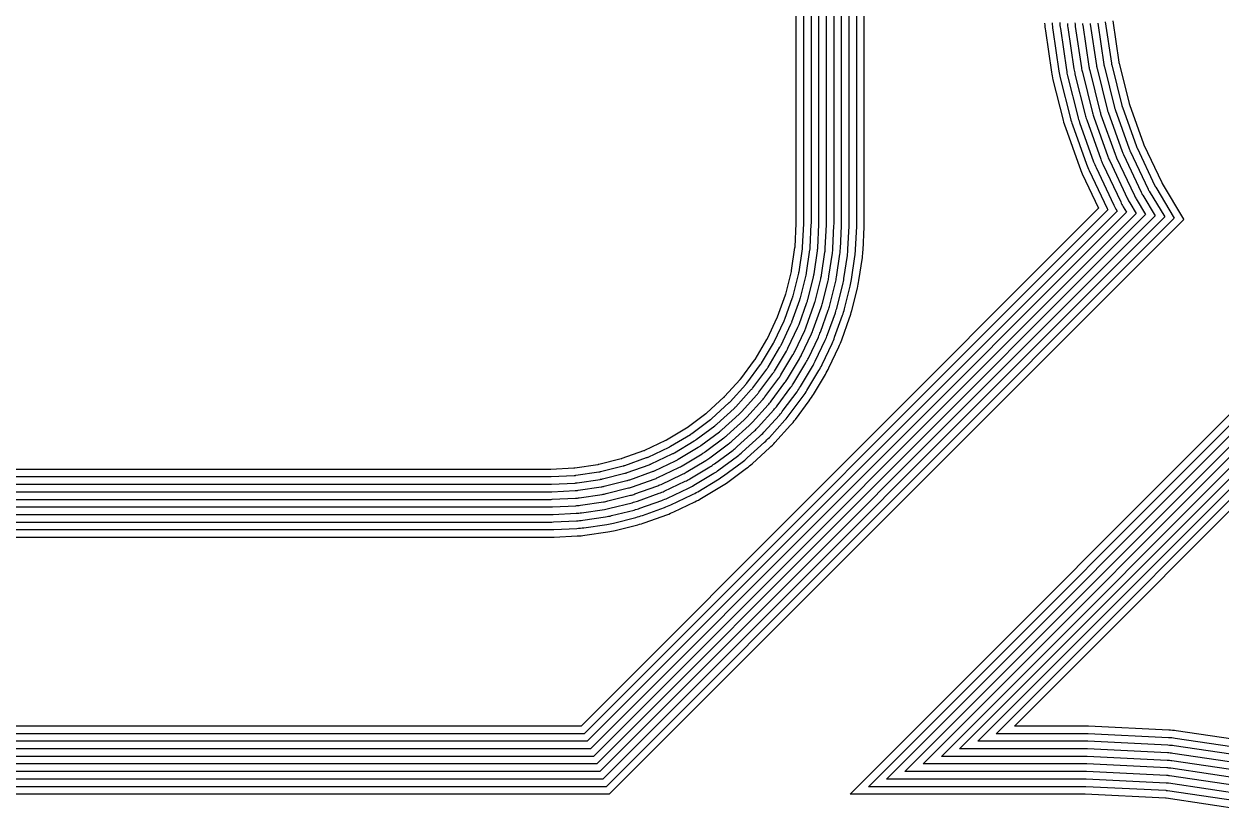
# Model space of a CAD drawing. Header units: metres. Extents: x 1.4 to 44.2, y 0.1 to 33.9.
# Drawn here: x 33.48 to 39.81, y 25.63 to 29.78 of the extents above; entities that cross this region are included whole.
import ezdxf

# ---------------------------------------------------------------- set-up
doc = ezdxf.new("R2010")
doc.units = ezdxf.units.M

msp = doc.modelspace()

# ---------------------------------------------------------------- linework, layer by layer
for points in [[(32.263, 27.429), (36.263, 27.429), (36.2642, 27.429), (36.2655, 27.4291), (36.388, 27.4351), (36.3892, 27.4352), (36.3904, 27.4353), (36.3917, 27.4354), (36.3929, 27.4356), (36.5142, 27.4536), (36.5154, 27.4538), (36.5166, 27.454), (36.5178, 27.4542), (36.519, 27.4545), (36.638, 27.4843), (36.6392, 27.4846), (36.6404, 27.485), (36.6416, 27.4854), (36.6427, 27.4858), (36.7582, 27.5271), (36.7594, 27.5275), (36.7605, 27.528), (36.7616, 27.5285), (36.7627, 27.529), (36.8736, 27.5814), (36.8747, 27.5819), (36.8758, 27.5825), (36.8769, 27.5831), (36.878, 27.5837), (36.9832, 27.6468), (36.9842, 27.6474), (36.9853, 27.6481), (36.9863, 27.6488), (36.9873, 27.6495), (37.0858, 27.7226), (37.0868, 27.7233), (37.0877, 27.7241), (37.0887, 27.7249), (37.0896, 27.7257), (37.1805, 27.8081), (37.1814, 27.8089), (37.1823, 27.8098), (37.1831, 27.8107), (37.1839, 27.8116), (37.2663, 27.9024), (37.2671, 27.9034), (37.2679, 27.9043), (37.2687, 27.9053), (37.2694, 27.9062), (37.3425, 28.0048), (37.3432, 28.0058), (37.3439, 28.0068), (37.3446, 28.0078), (37.3452, 28.0088), (37.4083, 28.1141), (37.4089, 28.1151), (37.4095, 28.1162), (37.4101, 28.1173), (37.4106, 28.1184), (37.4631, 28.2293), (37.4636, 28.2304), (37.4641, 28.2315), (37.4645, 28.2327), (37.4649, 28.2338), (37.5063, 28.3493), (37.5067, 28.3505), (37.507, 28.3516), (37.5074, 28.3528), (37.5077, 28.354), (37.5375, 28.473), (37.5378, 28.4742), (37.538, 28.4754), (37.5383, 28.4766), (37.5385, 28.4778), (37.5565, 28.5992), (37.5566, 28.6004), (37.5568, 28.6016), (37.5569, 28.6028), (37.5569, 28.604), (37.563, 28.7266), (37.563, 28.7278), (37.563, 28.729), (37.563, 31.229)], [(32.263, 27.389), (36.263, 27.389), (36.2652, 27.389), (36.2674, 27.3891), (36.3899, 27.3951), (36.3922, 27.3953), (36.3944, 27.3955), (36.3966, 27.3957), (36.3987, 27.396), (36.5201, 27.414), (36.5223, 27.4144), (36.5244, 27.4148), (36.5266, 27.4152), (36.5287, 27.4157), (36.6477, 27.4455), (36.6499, 27.4461), (36.652, 27.4467), (36.6541, 27.4474), (36.6562, 27.4481), (36.7717, 27.4894), (36.7738, 27.4902), (36.7758, 27.491), (36.7778, 27.4919), (36.7798, 27.4928), (36.8907, 27.5453), (36.8927, 27.5462), (36.8947, 27.5472), (36.8966, 27.5483), (36.8985, 27.5494), (37.0037, 27.6125), (37.0056, 27.6136), (37.0075, 27.6148), (37.0093, 27.6161), (37.0111, 27.6174), (37.1096, 27.6905), (37.1114, 27.6918), (37.1131, 27.6932), (37.1148, 27.6946), (37.1164, 27.6961), (37.2073, 27.7784), (37.209, 27.7799), (37.2105, 27.7815), (37.2121, 27.7831), (37.2136, 27.7847), (37.296, 27.8756), (37.2974, 27.8772), (37.2988, 27.8789), (37.3002, 27.8807), (37.3016, 27.8824), (37.3746, 27.9809), (37.3759, 27.9827), (37.3772, 27.9845), (37.3784, 27.9864), (37.3795, 27.9883), (37.4426, 28.0935), (37.4437, 28.0954), (37.4448, 28.0973), (37.4458, 28.0993), (37.4468, 28.1013), (37.4992, 28.2122), (37.5001, 28.2142), (37.501, 28.2162), (37.5018, 28.2183), (37.5026, 28.2203), (37.5439, 28.3358), (37.5446, 28.3379), (37.5453, 28.34), (37.5459, 28.3422), (37.5465, 28.3443), (37.5763, 28.4633), (37.5768, 28.4654), (37.5773, 28.4676), (37.5777, 28.4698), (37.578, 28.4719), (37.596, 28.5933), (37.5963, 28.5955), (37.5966, 28.5977), (37.5967, 28.5999), (37.5969, 28.6021), (37.6029, 28.7246), (37.603, 28.7268), (37.603, 28.729), (37.603, 31.229)], [(32.263, 27.349), (36.263, 27.349), (36.2662, 27.3491), (36.2694, 27.3492), (36.3919, 27.3552), (36.3951, 27.3554), (36.3983, 27.3557), (36.4014, 27.356), (36.4046, 27.3564), (36.526, 27.3744), (36.5291, 27.3749), (36.5322, 27.3755), (36.5354, 27.3762), (36.5385, 27.3769), (36.6575, 27.4067), (36.6605, 27.4075), (36.6636, 27.4084), (36.6666, 27.4094), (36.6697, 27.4104), (36.7852, 27.4518), (36.7882, 27.4529), (36.7911, 27.4541), (36.794, 27.4553), (36.7969, 27.4566), (36.9078, 27.5091), (36.9107, 27.5105), (36.9135, 27.512), (36.9163, 27.5135), (36.9191, 27.5151), (37.0243, 27.5782), (37.027, 27.5798), (37.0297, 27.5816), (37.0323, 27.5834), (37.0349, 27.5853), (37.1334, 27.6583), (37.136, 27.6603), (37.1385, 27.6623), (37.1409, 27.6643), (37.1433, 27.6664), (37.2342, 27.7488), (37.2365, 27.751), (37.2388, 27.7532), (37.241, 27.7555), (37.2432, 27.7578), (37.3256, 27.8487), (37.3277, 27.8511), (37.3298, 27.8535), (37.3318, 27.856), (37.3337, 27.8586), (37.4068, 27.9571), (37.4086, 27.9597), (37.4104, 27.9623), (37.4122, 27.965), (37.4139, 27.9677), (37.4769, 28.0729), (37.4785, 28.0757), (37.4801, 28.0785), (37.4815, 28.0813), (37.4829, 28.0842), (37.5354, 28.1951), (37.5367, 28.198), (37.538, 28.2009), (37.5392, 28.2039), (37.5403, 28.2069), (37.5816, 28.3224), (37.5826, 28.3254), (37.5836, 28.3284), (37.5845, 28.3315), (37.5853, 28.3346), (37.6151, 28.4536), (37.6158, 28.4567), (37.6165, 28.4598), (37.6171, 28.4629), (37.6176, 28.4661), (37.6356, 28.5874), (37.636, 28.5906), (37.6364, 28.5937), (37.6366, 28.5969), (37.6368, 28.6001), (37.6429, 28.7226), (37.643, 28.7258), (37.643, 28.729), (37.643, 31.229)], [(32.263, 27.309), (36.263, 27.309), (36.2672, 27.3091), (36.2714, 27.3092), (36.3939, 27.3152), (36.398, 27.3155), (36.4022, 27.3159), (36.4063, 27.3163), (36.4105, 27.3169), (36.5318, 27.3349), (36.5359, 27.3355), (36.54, 27.3363), (36.5441, 27.3372), (36.5482, 27.3381), (36.6672, 27.3679), (36.6712, 27.369), (36.6752, 27.3702), (36.6792, 27.3714), (36.6831, 27.3728), (36.7986, 27.4141), (36.8025, 27.4156), (36.8064, 27.4171), (36.8103, 27.4187), (36.8141, 27.4205), (36.9249, 27.4729), (36.9287, 27.4748), (36.9324, 27.4767), (36.9361, 27.4787), (36.9397, 27.4808), (37.0449, 27.5439), (37.0484, 27.5461), (37.0519, 27.5483), (37.0554, 27.5507), (37.0587, 27.5531), (37.1573, 27.6262), (37.1606, 27.6287), (37.1639, 27.6313), (37.167, 27.634), (37.1702, 27.6368), (37.2611, 27.7192), (37.2641, 27.722), (37.2671, 27.7249), (37.27, 27.7279), (37.2729, 27.731), (37.3552, 27.8219), (37.358, 27.825), (37.3607, 27.8282), (37.3633, 27.8314), (37.3658, 27.8348), (37.4389, 27.9333), (37.4413, 27.9367), (37.4437, 27.9401), (37.446, 27.9436), (37.4482, 27.9472), (37.5112, 28.0524), (37.5133, 28.056), (37.5153, 28.0596), (37.5173, 28.0633), (37.5191, 28.0671), (37.5715, 28.178), (37.5733, 28.1818), (37.5749, 28.1856), (37.5765, 28.1895), (37.5779, 28.1934), (37.6193, 28.3089), (37.6206, 28.3128), (37.6219, 28.3168), (37.623, 28.3208), (37.6241, 28.3248), (37.6539, 28.4438), (37.6549, 28.4479), (37.6557, 28.452), (37.6565, 28.4561), (37.6572, 28.4602), (37.6752, 28.5815), (37.6757, 28.5857), (37.6762, 28.5898), (37.6765, 28.594), (37.6768, 28.5981), (37.6828, 28.7207), (37.683, 28.7248), (37.683, 28.729), (37.683, 31.229)], [(32.263, 27.269), (36.263, 27.269), (36.2682, 27.2691), (36.2733, 27.2693), (36.3958, 27.2753), (36.401, 27.2756), (36.4061, 27.276), (36.4112, 27.2766), (36.4163, 27.2773), (36.5377, 27.2953), (36.5428, 27.2961), (36.5478, 27.2971), (36.5529, 27.2981), (36.5579, 27.2993), (36.6769, 27.3291), (36.6819, 27.3304), (36.6868, 27.3319), (36.6917, 27.3334), (36.6966, 27.3351), (36.8121, 27.3764), (36.8169, 27.3782), (36.8217, 27.3801), (36.8265, 27.3822), (36.8312, 27.3843), (36.942, 27.4368), (36.9467, 27.439), (36.9513, 27.4414), (36.9558, 27.4439), (36.9602, 27.4465), (37.0654, 27.5096), (37.0698, 27.5123), (37.0741, 27.5151), (37.0784, 27.518), (37.0826, 27.521), (37.1811, 27.5941), (37.1852, 27.5972), (37.1892, 27.6004), (37.1932, 27.6037), (37.197, 27.6071), (37.2879, 27.6895), (37.2917, 27.693), (37.2954, 27.6966), (37.299, 27.7003), (37.3025, 27.7041), (37.3849, 27.795), (37.3883, 27.7989), (37.3916, 27.8028), (37.3948, 27.8068), (37.3979, 27.8109), (37.471, 27.9095), (37.474, 27.9136), (37.477, 27.9179), (37.4798, 27.9222), (37.4825, 27.9266), (37.5455, 28.0318), (37.5481, 28.0363), (37.5506, 28.0408), (37.553, 28.0453), (37.5553, 28.05), (37.6077, 28.1609), (37.6098, 28.1656), (37.6119, 28.1703), (37.6138, 28.1751), (37.6156, 28.1799), (37.6569, 28.2954), (37.6586, 28.3003), (37.6601, 28.3052), (37.6616, 28.3101), (37.6629, 28.3151), (37.6927, 28.4341), (37.6939, 28.4391), (37.695, 28.4442), (37.6959, 28.4492), (37.6967, 28.4543), (37.7147, 28.5757), (37.7154, 28.5808), (37.716, 28.5859), (37.7164, 28.591), (37.7167, 28.5962), (37.7228, 28.7187), (37.7229, 28.7239), (37.723, 28.729), (37.723, 31.229)], [(32.263, 27.229), (36.263, 27.229), (36.2691, 27.2291), (36.2753, 27.2293), (36.3978, 27.2353), (36.4039, 27.2357), (36.41, 27.2362), (36.4161, 27.2369), (36.4222, 27.2377), (36.5436, 27.2557), (36.5496, 27.2567), (36.5556, 27.2578), (36.5617, 27.2591), (36.5676, 27.2605), (36.6866, 27.2903), (36.6925, 27.2919), (36.6984, 27.2936), (36.7043, 27.2955), (36.7101, 27.2975), (36.8256, 27.3388), (36.8313, 27.3409), (36.837, 27.3432), (36.8427, 27.3456), (36.8483, 27.3482), (36.9591, 27.4006), (36.9647, 27.4033), (36.9701, 27.4061), (36.9755, 27.4091), (36.9808, 27.4122), (37.086, 27.4752), (37.0912, 27.4785), (37.0964, 27.4818), (37.1014, 27.4853), (37.1064, 27.4889), (37.2049, 27.5619), (37.2098, 27.5657), (37.2146, 27.5695), (37.2193, 27.5734), (37.2239, 27.5775), (37.3148, 27.6599), (37.3193, 27.6641), (37.3237, 27.6684), (37.328, 27.6727), (37.3321, 27.6772), (37.4145, 27.7681), (37.4186, 27.7727), (37.4225, 27.7774), (37.4264, 27.7822), (37.4301, 27.7871), (37.5032, 27.8856), (37.5067, 27.8906), (37.5102, 27.8957), (37.5136, 27.9008), (37.5168, 27.906), (37.5798, 28.0112), (37.5829, 28.0165), (37.5859, 28.0219), (37.5887, 28.0274), (37.5914, 28.0329), (37.6439, 28.1438), (37.6464, 28.1493), (37.6488, 28.155), (37.6511, 28.1607), (37.6532, 28.1664), (37.6946, 28.2819), (37.6966, 28.2877), (37.6984, 28.2936), (37.7001, 28.2995), (37.7017, 28.3054), (37.7315, 28.4244), (37.7329, 28.4304), (37.7342, 28.4364), (37.7353, 28.4424), (37.7363, 28.4485), (37.7543, 28.5698), (37.7551, 28.5759), (37.7558, 28.582), (37.7563, 28.5881), (37.7567, 28.5942), (37.7627, 28.7167), (37.7629, 28.7229), (37.763, 28.729), (37.763, 31.229)], [(32.263, 27.189), (36.263, 27.189), (36.2701, 27.1891), (36.2772, 27.1894), (36.3998, 27.1954), (36.4069, 27.1958), (36.414, 27.1964), (36.421, 27.1972), (36.4281, 27.1982), (36.5494, 27.2162), (36.5565, 27.2173), (36.5635, 27.2186), (36.5704, 27.2201), (36.5773, 27.2217), (36.6963, 27.2515), (36.7032, 27.2533), (36.7101, 27.2553), (36.7168, 27.2575), (36.7236, 27.2598), (36.8391, 27.3011), (36.8457, 27.3036), (36.8523, 27.3062), (36.8589, 27.309), (36.8654, 27.312), (36.9762, 27.3645), (36.9826, 27.3676), (36.989, 27.3709), (36.9952, 27.3743), (37.0013, 27.3779), (37.1066, 27.4409), (37.1126, 27.4447), (37.1186, 27.4485), (37.1245, 27.4526), (37.1302, 27.4567), (37.2288, 27.5298), (37.2344, 27.5341), (37.24, 27.5386), (37.2454, 27.5432), (37.2508, 27.5479), (37.3416, 27.6303), (37.3469, 27.6351), (37.352, 27.6401), (37.3569, 27.6452), (37.3618, 27.6504), (37.4442, 27.7413), (37.4489, 27.7466), (37.4534, 27.752), (37.4579, 27.7576), (37.4622, 27.7633), (37.5353, 27.8618), (37.5394, 27.8676), (37.5435, 27.8734), (37.5474, 27.8794), (37.5511, 27.8855), (37.6142, 27.9907), (37.6177, 27.9968), (37.6212, 28.0031), (37.6244, 28.0094), (37.6276, 28.0158), (37.68, 28.1267), (37.683, 28.1331), (37.6858, 28.1397), (37.6884, 28.1463), (37.6909, 28.153), (37.7322, 28.2685), (37.7346, 28.2752), (37.7367, 28.282), (37.7387, 28.2888), (37.7405, 28.2957), (37.7703, 28.4147), (37.7719, 28.4216), (37.7734, 28.4286), (37.7747, 28.4356), (37.7759, 28.4426), (37.7939, 28.5639), (37.7948, 28.571), (37.7956, 28.5781), (37.7962, 28.5852), (37.7966, 28.5923), (37.8027, 28.7148), (37.8029, 28.7219), (37.803, 28.729), (37.803, 31.229)], [(32.263, 27.149), (36.263, 27.149), (36.2711, 27.1491), (36.2792, 27.1494), (36.4017, 27.1554), (36.4098, 27.1559), (36.4179, 27.1566), (36.4259, 27.1575), (36.434, 27.1586), (36.5553, 27.1766), (36.5633, 27.1779), (36.5713, 27.1794), (36.5792, 27.181), (36.5871, 27.1829), (36.7061, 27.2127), (36.7139, 27.2148), (36.7217, 27.217), (36.7294, 27.2195), (36.737, 27.2221), (36.8525, 27.2635), (36.8601, 27.2663), (36.8677, 27.2693), (36.8751, 27.2725), (36.8825, 27.2758), (36.9934, 27.3283), (37.0006, 27.3318), (37.0078, 27.3356), (37.0149, 27.3395), (37.0219, 27.3436), (37.1271, 27.4066), (37.134, 27.4109), (37.1408, 27.4153), (37.1475, 27.4199), (37.1541, 27.4246), (37.2526, 27.4977), (37.259, 27.5026), (37.2654, 27.5077), (37.2716, 27.5129), (37.2776, 27.5182), (37.3685, 27.6006), (37.3744, 27.6061), (37.3802, 27.6118), (37.3859, 27.6176), (37.3914, 27.6235), (37.4738, 27.7144), (37.4792, 27.7205), (37.4844, 27.7267), (37.4894, 27.733), (37.4943, 27.7394), (37.5674, 27.838), (37.5722, 27.8445), (37.5767, 27.8512), (37.5812, 27.858), (37.5854, 27.8649), (37.6485, 27.9701), (37.6525, 27.9771), (37.6564, 27.9842), (37.6602, 27.9914), (37.6637, 27.9987), (37.7162, 28.1096), (37.7196, 28.1169), (37.7227, 28.1244), (37.7257, 28.1319), (37.7286, 28.1395), (37.7699, 28.255), (37.7725, 28.2626), (37.775, 28.2704), (37.7772, 28.2781), (37.7793, 28.286), (37.8091, 28.405), (37.811, 28.4128), (37.8127, 28.4208), (37.8141, 28.4287), (37.8154, 28.4367), (37.8334, 28.5581), (37.8345, 28.5661), (37.8354, 28.5741), (37.8361, 28.5822), (37.8366, 28.5903), (37.8426, 28.7128), (37.8429, 28.7209), (37.843, 28.729), (37.843, 31.229)], [(32.263, 27.109), (36.263, 27.109), (36.2721, 27.1091), (36.2812, 27.1095), (36.4037, 27.1155), (36.4128, 27.116), (36.4218, 27.1168), (36.4308, 27.1178), (36.4398, 27.119), (36.5612, 27.137), (36.5701, 27.1385), (36.5791, 27.1401), (36.5879, 27.142), (36.5968, 27.1441), (36.7158, 27.1739), (36.7246, 27.1762), (36.7333, 27.1788), (36.7419, 27.1815), (36.7505, 27.1845), (36.866, 27.2258), (36.8745, 27.229), (36.883, 27.2323), (36.8913, 27.2359), (36.8996, 27.2397), (37.0105, 27.2921), (37.0186, 27.2961), (37.0267, 27.3003), (37.0346, 27.3047), (37.0425, 27.3093), (37.1477, 27.3723), (37.1554, 27.3771), (37.163, 27.382), (37.1705, 27.3872), (37.1779, 27.3925), (37.2764, 27.4656), (37.2836, 27.4711), (37.2907, 27.4767), (37.2977, 27.4826), (37.3045, 27.4886), (37.3954, 27.571), (37.402, 27.5772), (37.4085, 27.5835), (37.4149, 27.59), (37.421, 27.5967), (37.5034, 27.6875), (37.5094, 27.6943), (37.5153, 27.7013), (37.521, 27.7084), (37.5265, 27.7156), (37.5995, 27.8141), (37.6049, 27.8215), (37.61, 27.829), (37.6149, 27.8366), (37.6197, 27.8443), (37.6828, 27.9495), (37.6873, 27.9574), (37.6917, 27.9653), (37.6959, 27.9734), (37.6999, 27.9816), (37.7523, 28.0925), (37.7561, 28.1007), (37.7597, 28.1091), (37.7631, 28.1175), (37.7662, 28.126), (37.8076, 28.2415), (37.8105, 28.2501), (37.8133, 28.2588), (37.8158, 28.2675), (37.8181, 28.2763), (37.8479, 28.3952), (37.85, 28.4041), (37.8519, 28.413), (37.8535, 28.4219), (37.855, 28.4309), (37.873, 28.5522), (37.8742, 28.5612), (37.8752, 28.5702), (37.876, 28.5793), (37.8765, 28.5883), (37.8826, 28.7109), (37.8829, 28.7199), (37.883, 28.729), (37.883, 31.229)], [(32.263, 27.069), (36.263, 27.069), (36.2731, 27.0691), (36.2831, 27.0695), (36.4057, 27.0755), (36.4157, 27.0761), (36.4257, 27.077), (36.4357, 27.0781), (36.4457, 27.0795), (36.567, 27.0975), (36.577, 27.0991), (36.5869, 27.1009), (36.5967, 27.103), (36.6065, 27.1053), (36.7255, 27.1351), (36.7352, 27.1377), (36.7449, 27.1405), (36.7545, 27.1435), (36.764, 27.1468), (36.8795, 27.1881), (36.8889, 27.1916), (36.8983, 27.1954), (36.9075, 27.1993), (36.9167, 27.2035), (37.0276, 27.256), (37.0366, 27.2604), (37.0455, 27.265), (37.0543, 27.2699), (37.063, 27.2749), (37.1683, 27.338), (37.1768, 27.3433), (37.1853, 27.3488), (37.1936, 27.3545), (37.2017, 27.3604), (37.3002, 27.4334), (37.3082, 27.4395), (37.3161, 27.4458), (37.3238, 27.4523), (37.3313, 27.459), (37.4222, 27.5413), (37.4296, 27.5482), (37.4368, 27.5552), (37.4438, 27.5624), (37.4507, 27.5698), (37.5331, 27.6607), (37.5397, 27.6682), (37.5462, 27.6759), (37.5525, 27.6838), (37.5586, 27.6918), (37.6317, 27.7903), (37.6376, 27.7985), (37.6433, 27.8068), (37.6487, 27.8152), (37.654, 27.8238), (37.7171, 27.929), (37.7221, 27.9377), (37.727, 27.9465), (37.7316, 27.9554), (37.736, 27.9645), (37.7885, 28.0754), (37.7927, 28.0845), (37.7967, 28.0938), (37.8004, 28.1031), (37.8039, 28.1125), (37.8452, 28.228), (37.8485, 28.2375), (37.8515, 28.2471), (37.8543, 28.2568), (37.8569, 28.2665), (37.8867, 28.3855), (37.889, 28.3953), (37.8911, 28.4052), (37.893, 28.4151), (37.8946, 28.425), (37.9126, 28.5463), (37.9139, 28.5563), (37.915, 28.5663), (37.9159, 28.5763), (37.9165, 28.5864), (37.9225, 28.7089), (37.9229, 28.719), (37.923, 28.729), (37.923, 31.229)], [(39.2364, 29.7971), (39.2688, 29.5787), (39.269, 29.5775), (39.2692, 29.5763), (39.2695, 29.5751), (39.2697, 29.5739), (39.3234, 29.3597), (39.3237, 29.3585), (39.324, 29.3574), (39.3244, 29.3562), (39.3248, 29.355), (39.3992, 29.1471), (39.3996, 29.146), (39.4001, 29.1448), (39.4006, 29.1437), (39.4011, 29.1426), (39.4955, 28.943), (39.496, 28.9419), (39.4966, 28.9408), (39.4972, 28.9397), (39.4978, 28.9387), (39.6113, 28.7493), (39.6118, 28.7485), (36.5743, 25.711), (29.183, 25.711)], [(39.1968, 29.7913), (39.2292, 29.5729), (39.2296, 29.5707), (39.23, 29.5685), (39.2304, 29.5663), (39.2309, 29.5642), (39.2846, 29.35), (39.2852, 29.3479), (39.2858, 29.3457), (39.2864, 29.3436), (39.2872, 29.3416), (39.3615, 29.1337), (39.3623, 29.1316), (39.3631, 29.1295), (39.364, 29.1275), (39.3649, 29.1255), (39.4593, 28.9259), (39.4603, 28.9239), (39.4613, 28.9219), (39.4624, 28.92), (39.4635, 28.9181), (39.5614, 28.7547), (36.5578, 25.751), (29.183, 25.751)], [(38.9562, 29.7883), (38.9567, 29.7802), (38.9574, 29.7721), (38.9583, 29.7641), (38.9594, 29.7561), (38.9918, 29.5376), (38.9931, 29.5296), (38.9946, 29.5217), (38.9963, 29.5138), (38.9981, 29.5059), (39.0518, 29.2917), (39.0539, 29.2839), (39.0561, 29.2761), (39.0586, 29.2684), (39.0612, 29.2607), (39.1356, 29.0528), (39.1384, 29.0452), (39.1414, 29.0377), (39.1446, 29.0302), (39.148, 29.0229), (39.2424, 28.8233), (39.2459, 28.816), (39.2497, 28.8088), (39.2536, 28.8017), (39.2576, 28.7947), (39.2593, 28.792), (36.4584, 25.991), (29.183, 25.991)], [(38.9163, 29.7863), (38.9168, 29.7773), (38.9176, 29.7682), (38.9186, 29.7592), (38.9199, 29.7502), (38.9523, 29.5318), (38.9537, 29.5228), (38.9554, 29.5139), (38.9572, 29.505), (38.9593, 29.4962), (39.013, 29.282), (39.0153, 29.2732), (39.0178, 29.2645), (39.0206, 29.2558), (39.0235, 29.2472), (39.0979, 29.0393), (39.1011, 29.0308), (39.1044, 29.0224), (39.108, 29.014), (39.1118, 29.0058), (39.2062, 28.8062), (39.2097, 28.799), (36.4418, 26.031), (29.183, 26.031)], [(39.0365, 29.7861), (39.0371, 29.78), (39.0377, 29.7739), (39.0386, 29.7678), (39.071, 29.5494), (39.0719, 29.5433), (39.073, 29.5373), (39.0743, 29.5313), (39.0757, 29.5253), (39.1294, 29.3111), (39.131, 29.3052), (39.1327, 29.2993), (39.1345, 29.2935), (39.1365, 29.2876), (39.2109, 29.0798), (39.213, 29.074), (39.2153, 29.0683), (39.2177, 29.0627), (39.2203, 29.0571), (39.3147, 28.8575), (39.3174, 28.852), (39.3202, 28.8465), (39.3232, 28.8411), (39.3263, 28.8358), (39.36, 28.7795), (36.4915, 25.911), (29.183, 25.911)], [(39.1573, 29.7854), (39.1897, 29.567), (39.1902, 29.5638), (39.1907, 29.5607), (39.1914, 29.5576), (39.1921, 29.5545), (39.2458, 29.3403), (39.2466, 29.3372), (39.2475, 29.3341), (39.2485, 29.3311), (39.2495, 29.3281), (39.3239, 29.1202), (39.325, 29.1172), (39.3262, 29.1142), (39.3274, 29.1113), (39.3288, 29.1084), (39.4232, 28.9088), (39.4246, 28.9059), (39.426, 28.9031), (39.4276, 28.9003), (39.4292, 28.8975), (39.5111, 28.7609), (36.5412, 25.791), (29.183, 25.791)], [(38.8763, 29.7844), (38.877, 29.7743), (38.8778, 29.7643), (38.8789, 29.7543), (38.8803, 29.7443), (38.9127, 29.5259), (38.9143, 29.516), (38.9161, 29.5061), (38.9182, 29.4962), (38.9205, 29.4864), (38.9742, 29.2723), (38.9767, 29.2625), (38.9796, 29.2529), (38.9826, 29.2433), (38.9859, 29.2337), (39.0603, 29.0258), (39.0638, 29.0164), (39.0675, 29.0071), (39.0715, 28.9978), (39.0756, 28.9887), (39.1615, 28.8073), (36.4252, 26.071), (29.183, 26.071)], [(39.0769, 29.7839), (39.0774, 29.7788), (39.0781, 29.7737), (39.1105, 29.5552), (39.1113, 29.5502), (39.1123, 29.5451), (39.1133, 29.54), (39.1145, 29.535), (39.1682, 29.3208), (39.1695, 29.3159), (39.1709, 29.3109), (39.1725, 29.306), (39.1742, 29.3011), (39.2486, 29.0932), (39.2504, 29.0884), (39.2523, 29.0836), (39.2543, 29.0789), (39.2564, 29.0742), (39.3509, 28.8746), (39.3531, 28.87), (39.3555, 28.8654), (39.358, 28.8609), (39.3606, 28.8564), (39.4104, 28.7733), (36.5081, 25.871), (29.183, 25.871)], [(39.1171, 29.7837), (39.1177, 29.7795), (39.1501, 29.5611), (39.1507, 29.557), (39.1515, 29.5529), (39.1524, 29.5488), (39.1533, 29.5448), (39.207, 29.3306), (39.2081, 29.3265), (39.2092, 29.3225), (39.2105, 29.3185), (39.2118, 29.3146), (39.2862, 29.1067), (39.2877, 29.1028), (39.2892, 29.0989), (39.2909, 29.0951), (39.2926, 29.0913), (39.387, 28.8917), (39.3888, 28.8879), (39.3908, 28.8842), (39.3928, 28.8806), (39.3949, 28.877), (39.4607, 28.7671), (36.5246, 25.831), (29.183, 25.831)], [(38.9966, 29.7831), (38.9972, 29.776), (38.998, 29.769), (38.999, 29.7619), (39.0314, 29.5435), (39.0325, 29.5365), (39.0338, 29.5295), (39.0353, 29.5225), (39.0369, 29.5156), (39.0906, 29.3014), (39.0924, 29.2945), (39.0944, 29.2877), (39.0965, 29.2809), (39.0988, 29.2742), (39.1732, 29.0663), (39.1757, 29.0596), (39.1784, 29.053), (39.1812, 29.0465), (39.1841, 29.04), (39.2785, 28.8404), (39.2817, 28.834), (39.2849, 28.8277), (39.2884, 28.8214), (39.2919, 28.8153), (39.3097, 28.7857), (36.4749, 25.951), (29.183, 25.951)], [(39.9387, 25.6275), (39.5196, 25.6897), (39.5184, 25.6898), (39.5172, 25.69), (39.5159, 25.6901), (39.5147, 25.6902), (39.0915, 25.711), (39.0902, 25.711), (39.089, 25.711), (37.8477, 25.711), (40.2485, 28.1118)], [(39.9446, 25.6671), (39.5255, 25.7292), (39.5233, 25.7295), (39.5211, 25.7298), (39.5189, 25.73), (39.5167, 25.7301), (39.0934, 25.7509), (39.0912, 25.751), (39.089, 25.751), (37.9443, 25.751), (40.2547, 28.0614)], [(39.9505, 25.7066), (39.5313, 25.7688), (39.5282, 25.7692), (39.525, 25.7696), (39.5218, 25.7699), (39.5186, 25.7701), (39.0954, 25.7909), (39.0922, 25.791), (39.089, 25.791), (38.0408, 25.791), (40.2609, 28.0111)], [(39.9564, 25.7462), (39.5372, 25.8084), (39.5331, 25.8089), (39.5289, 25.8094), (39.5248, 25.8098), (39.5206, 25.81), (39.0974, 25.8308), (39.0932, 25.831), (39.089, 25.831), (38.1374, 25.831), (40.2671, 27.9607)], [(39.9622, 25.7858), (39.5431, 25.8479), (39.538, 25.8486), (39.5328, 25.8492), (39.5277, 25.8497), (39.5226, 25.85), (39.0993, 25.8708), (39.0942, 25.8709), (39.089, 25.871), (38.234, 25.871), (40.2733, 27.9104)], [(39.9681, 25.8253), (39.5489, 25.8875), (39.5429, 25.8883), (39.5368, 25.889), (39.5306, 25.8895), (39.5245, 25.8899), (39.1013, 25.9107), (39.0951, 25.9109), (39.089, 25.911), (38.3305, 25.911), (40.2795, 27.86)], [(39.974, 25.8649), (39.5548, 25.9271), (39.5477, 25.928), (39.5407, 25.9288), (39.5336, 25.9294), (39.5265, 25.9299), (39.1032, 25.9507), (39.0961, 25.9509), (39.089, 25.951), (38.4271, 25.951), (40.2857, 27.8097)], [(39.9798, 25.9045), (39.5607, 25.9666), (39.5526, 25.9677), (39.5446, 25.9686), (39.5365, 25.9693), (39.5284, 25.9698), (39.1052, 25.9906), (39.0971, 25.9909), (39.089, 25.991), (38.5237, 25.991), (40.292, 27.7593)], [(39.9857, 25.944), (39.5665, 26.0062), (39.5575, 26.0074), (39.5485, 26.0084), (39.5395, 26.0092), (39.5304, 26.0098), (39.1072, 26.0306), (39.0981, 26.0309), (39.089, 26.031), (38.6202, 26.031), (40.299, 27.7097)], [(39.9916, 25.9836), (39.5724, 26.0458), (39.5624, 26.0471), (39.5524, 26.0482), (39.5424, 26.0491), (39.5324, 26.0497), (39.1091, 26.0705), (39.0991, 26.0709), (39.089, 26.071), (38.7168, 26.071), (40.3073, 27.6615)]]:
    msp.add_lwpolyline(points)

doc.saveas('drawing.dxf')
